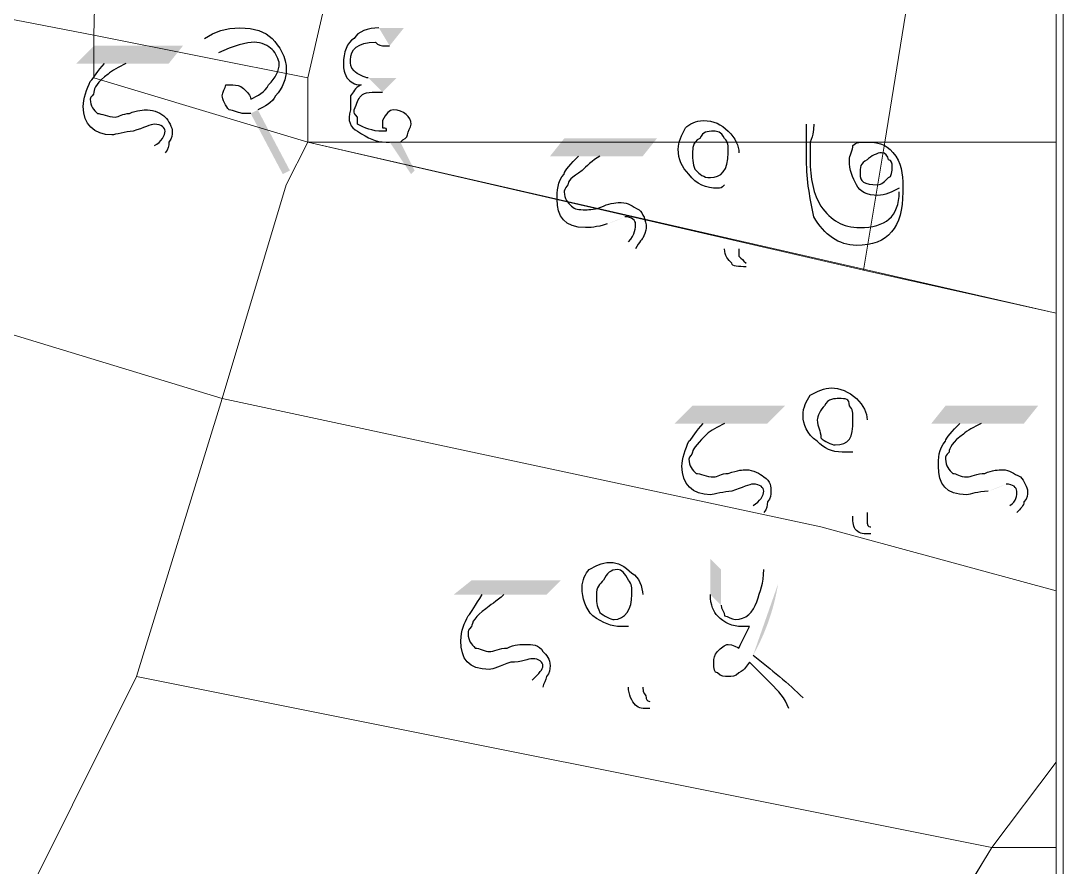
# Model space of a CAD drawing. Header units: metres. Extents: x 345912 to 349030, y 3061206 to 3061792.
# Drawn here: x 346124.76 to 346139.62, y 3061341.02 to 3061353.09 of the extents above; entities that cross this region are included whole.
import ezdxf

# ---------------------------------------------------------------- set-up
doc = ezdxf.new("R2010")
doc.units = ezdxf.units.M
doc.header["$MEASUREMENT"] = 0
doc.layers.add('PDF5_Geometry', color=7, linetype='Continuous')
doc.layers.add('PDF5_Solid Fills', color=7, linetype='Continuous')

msp = doc.modelspace()

# ---------------------------------------------------------------- hatches: boundary and pattern name
at = {"layer": 'PDF5_Solid Fills', "transparency": 33554559}
h = msp.add_hatch(color=256, dxfattribs=at)
h.paths.add_polyline_path([(346125.95653, 3061352.47764), (346125.55013, 3061352.47764), (346125.80413, 3061352.73164), (346127.07413, 3061352.73164), (346126.87093, 3061352.47764), (346126.26133, 3061352.47764)], flags=0)
h.paths.add_polyline_path([(346126.82013, 3061351.20764), (346126.66773, 3061351.30924)], flags=0)
h.paths.add_polyline_path([(346127.58213, 3061352.63004), (346127.37893, 3061352.83324)], flags=0)
h.paths.add_polyline_path([(346128.14093, 3061351.81724), (346128.59813, 3061350.95364), (346128.49653, 3061350.90284), (346128.03933, 3061351.76644)], flags=0)
h.paths.add_polyline_path([(346130.02053, 3061352.73164), (346130.22373, 3061352.98564), (346129.86813, 3061352.98564)], flags=0)
h.paths.add_polyline_path([(346130.02053, 3061351.36004), (346130.32533, 3061350.90284), (346130.37613, 3061350.95364), (346130.17293, 3061351.36004)], flags=0)
h.paths.add_polyline_path([(346129.91893, 3061352.07124), (346130.12213, 3061352.27444), (346129.71573, 3061352.27444)], flags=0)
h = msp.add_hatch(color=256, dxfattribs=at)
h.paths.add_polyline_path([(346132.71294, 3061351.15683), (346132.30654, 3061351.15683), (346132.50974, 3061351.41083), (346133.83054, 3061351.41083), (346133.62734, 3061351.15683), (346133.01774, 3061351.15683)], flags=0)
h.paths.add_polyline_path([(346133.52574, 3061349.83603), (346133.42414, 3061349.93763)], flags=0)
h.paths.add_polyline_path([(346133.11934, 3061350.19163, 0.0320526), (346133.37334, 3061350.29323)], flags=0)
h.paths.add_polyline_path([(346134.99894, 3061351.20763), (346134.99894, 3061349.83603)], flags=0)
h.paths.add_polyline_path([(346135.10054, 3061349.63283), (346135.10054, 3061349.58203)], flags=0)
h.paths.add_polyline_path([(346135.96414, 3061351.61403), (346136.06574, 3061351.61403)], flags=0)
h.paths.add_polyline_path([(346137.28494, 3061350.64883), (346137.28494, 3061350.69963)], flags=0)
h = msp.add_hatch(color=256, dxfattribs=at)
h.paths.add_polyline_path([(346134.49094, 3061347.34683), (346134.08454, 3061347.34683), (346134.33854, 3061347.60083), (346135.65934, 3061347.60083), (346135.40534, 3061347.34683), (346134.79574, 3061347.34683)], flags=0)
h.paths.add_polyline_path([(346135.35454, 3061346.07683), (346135.20214, 3061346.17843)], flags=0)
h.paths.add_polyline_path([(346136.82774, 3061347.39763), (346136.82774, 3061346.07683)], flags=0)
h.paths.add_polyline_path([(346136.87854, 3061345.87363), (346136.87854, 3061345.77203)], flags=0)
h.paths.add_polyline_path([(346138.14854, 3061347.34683), (346137.74214, 3061347.34683), (346137.94534, 3061347.60083), (346139.26614, 3061347.60083), (346139.06294, 3061347.34683), (346138.45334, 3061347.34683)], flags=0)
h.paths.add_polyline_path([(346138.96134, 3061346.07683), (346138.85974, 3061346.17843)], flags=0)
h.paths.add_polyline_path([(346138.55494, 3061346.38163, 0.0320526), (346138.80894, 3061346.48323)], flags=0)
h = msp.add_hatch(color=256, dxfattribs=at)
h.paths.add_polyline_path([(346131.34134, 3061344.90844), (346130.93494, 3061344.90844), (346131.18894, 3061345.11164), (346132.45894, 3061345.11164), (346132.25574, 3061344.90844), (346131.64614, 3061344.90844)], flags=0)
h.paths.add_polyline_path([(346132.20494, 3061343.58764), (346132.05254, 3061343.68924)], flags=0)
h.paths.add_polyline_path([(346133.62734, 3061344.90844), (346133.62734, 3061343.58764)], flags=0)
h.paths.add_polyline_path([(346133.72894, 3061343.38444), (346133.72894, 3061343.28284)], flags=0)
h.paths.add_polyline_path([(346135.35454, 3061345.26404), (346135.55774, 3061345.06084)], flags=0)
h.paths.add_polyline_path([(346135.20214, 3061344.04484, 0.08894398), (346135.55774, 3061345.06084)], flags=0)
h.paths.add_polyline_path([(346135.91334, 3061343.43524), (346135.71014, 3061343.28284)], flags=0)
h.paths.add_polyline_path([(346134.59254, 3061344.90844), (346134.59254, 3061345.41644), (346134.74494, 3061345.26404), (346134.74494, 3061344.75604)], flags=0)

# ---------------------------------------------------------------- linework, layer by layer
at = {"layer": 'PDF5_Geometry', "lineweight": 13}
msp.add_lwpolyline([(345911.78374, 3061494.92084), (346139.62175, 3061494.92084), (346139.62175, 3061271.09604), (345911.78374, 3061271.09604)], close=True, dxfattribs=at)
at = {"layer": 'PDF5_Geometry', "lineweight": 9}
for points in [[(346125.80414, 3061352.88403), (346116.35534, 3061354.71284), (346118.48895, 3061360.50403), (346120.31773, 3061361.41844), (346121.23213, 3061365.38085), (346125.80414, 3061365.68564), (346126.10895, 3061365.38085)], [(346125.80414, 3061352.88403), (346116.35534, 3061354.71284), (346118.48895, 3061360.50403), (346120.31773, 3061361.41844), (346121.23213, 3061365.38085), (346125.80414, 3061365.68564), (346126.10895, 3061365.38085)], [(346127.32814, 3061365.38085), (346127.63294, 3061365.38085), (346127.93773, 3061365.38085), (346128.24254, 3061365.07604), (346128.54734, 3061365.07604), (346130.68094, 3061360.19925), (346128.85213, 3061352.27444), (346125.80414, 3061352.88403), (346126.10895, 3061365.38085)], [(346127.32814, 3061365.38085), (346127.63294, 3061365.38085), (346127.93773, 3061365.38085), (346128.24254, 3061365.07604), (346128.54734, 3061365.07604), (346130.68094, 3061360.19925), (346128.85213, 3061352.27444), (346125.80414, 3061352.88403), (346126.10895, 3061365.38085)], [(346139.52014, 3061351.36004), (346137.08175, 3061351.36004), (346138.60574, 3061360.80884), (346138.91053, 3061360.80884), (346139.52014, 3061361.11365)], [(346139.52014, 3061351.36004), (346137.08175, 3061351.36004), (346138.60574, 3061360.80884), (346138.91053, 3061360.80884), (346139.52014, 3061361.11365)], [(346137.08175, 3061351.36004), (346128.85213, 3061351.36004), (346128.85213, 3061352.27444), (346130.68094, 3061360.19925), (346138.30094, 3061360.80884), (346138.60574, 3061360.80884)], [(346137.08175, 3061351.36004), (346128.85213, 3061351.36004), (346128.85213, 3061352.27444), (346130.68094, 3061360.19925), (346138.30094, 3061360.80884), (346138.60574, 3061360.80884)], [(346128.85213, 3061351.36004), (346128.54734, 3061350.75044), (346127.63294, 3061347.70243), (346120.62254, 3061349.83604), (346115.13613, 3061349.22645), (346116.05053, 3061354.10324), (346116.35534, 3061354.71284), (346125.80414, 3061352.88403), (346125.80414, 3061352.27444)], [(346128.85213, 3061351.36004), (346128.54734, 3061350.75044), (346127.63294, 3061347.70243), (346120.62254, 3061349.83604), (346115.13613, 3061349.22645), (346116.05053, 3061354.10324), (346116.35534, 3061354.71284), (346125.80414, 3061352.88403), (346125.80414, 3061352.27444)], [(346128.85213, 3061352.27444), (346128.85213, 3061351.36004), (346125.80414, 3061352.27444), (346125.80414, 3061352.88403)], [(346128.85213, 3061352.27444), (346128.85213, 3061351.36004), (346125.80414, 3061352.27444), (346125.80414, 3061352.88403)], [(346127.63294, 3061347.70243), (346128.54734, 3061350.75044), (346128.85213, 3061351.36004), (346139.52014, 3061348.92164), (346139.52014, 3061341.30164), (346138.60574, 3061341.30164), (346139.52014, 3061342.52085), (346139.52014, 3061344.95925), (346136.16734, 3061345.87365)], [(346127.63294, 3061347.70243), (346128.54734, 3061350.75044), (346128.85213, 3061351.36004), (346139.52014, 3061348.92164), (346139.52014, 3061341.30164), (346138.60574, 3061341.30164), (346139.52014, 3061342.52085), (346139.52014, 3061344.95925), (346136.16734, 3061345.87365)], [(346128.85213, 3061351.36004), (346137.08175, 3061351.36004), (346136.77694, 3061349.53123)], [(346128.85213, 3061351.36004), (346137.08175, 3061351.36004), (346136.77694, 3061349.53123)], [(346137.08175, 3061351.36004), (346139.52014, 3061351.36004), (346139.52014, 3061348.92164), (346136.77694, 3061349.53123)], [(346137.08175, 3061351.36004), (346139.52014, 3061351.36004), (346139.52014, 3061348.92164), (346136.77694, 3061349.53123)], [(346127.63294, 3061347.70243), (346126.41373, 3061343.74004), (346124.58493, 3061340.08243), (346123.67053, 3061337.64403), (346114.52653, 3061339.47284), (346114.52653, 3061346.48324), (346115.13613, 3061349.22645), (346120.62254, 3061349.83604)], [(346127.63294, 3061347.70243), (346126.41373, 3061343.74004), (346124.58493, 3061340.08243), (346123.67053, 3061337.64403), (346114.52653, 3061339.47284), (346114.52653, 3061346.48324), (346115.13613, 3061349.22645), (346120.62254, 3061349.83604)], [(346138.60574, 3061341.30164), (346126.41373, 3061343.74004), (346127.63294, 3061347.70243), (346136.16734, 3061345.87365), (346139.52014, 3061344.95925), (346139.52014, 3061342.52085)], [(346138.60574, 3061341.30164), (346126.41373, 3061343.74004), (346127.63294, 3061347.70243), (346136.16734, 3061345.87365), (346139.52014, 3061344.95925), (346139.52014, 3061342.52085)], [(346123.67053, 3061337.64403), (346124.58493, 3061340.08243), (346126.41373, 3061343.74004), (346138.60574, 3061341.30164), (346135.25294, 3061335.81523)], [(346123.67053, 3061337.64403), (346124.58493, 3061340.08243), (346126.41373, 3061343.74004), (346138.60574, 3061341.30164), (346135.25294, 3061335.81523)], [(346139.52014, 3061335.20564), (346133.11933, 3061324.23284), (346130.68094, 3061320.57523), (346129.76653, 3061317.83205), (346125.80414, 3061318.44164), (346127.02333, 3061322.09925), (346138.60574, 3061341.30164), (346139.52014, 3061341.30164)], [(346139.52014, 3061335.20564), (346133.11933, 3061324.23284), (346130.68094, 3061320.57523), (346129.76653, 3061317.83205), (346125.80414, 3061318.44164), (346127.02333, 3061322.09925), (346138.60574, 3061341.30164), (346139.52014, 3061341.30164)]]:
    msp.add_lwpolyline(points, close=True, dxfattribs=at)
at = {"layer": 'PDF5_Geometry', "lineweight": 25}
for points in [[(346127.37893, 3061352.83324), (346127.53133, 3061352.93484), (346127.68373, 3061352.98564), (346127.88693, 3061352.98564)], [(346127.88693, 3061352.98564), (346128.09013, 3061352.98564), (346128.24253, 3061352.93484), (346128.34413, 3061352.83324)], [(346129.86813, 3061352.98564), (346129.71573, 3061352.98564), (346129.56333, 3061352.93484), (346129.51253, 3061352.83324)], [(346128.34413, 3061352.83324), (346128.44573, 3061352.73164), (346128.54733, 3061352.57924), (346128.54733, 3061352.37604)], [(346129.51253, 3061352.83324), (346129.41093, 3061352.78244), (346129.36013, 3061352.63004), (346129.36013, 3061352.47764)], [(346128.09013, 3061352.78244), (346127.98853, 3061352.78244), (346127.78533, 3061352.73164), (346127.58213, 3061352.63004)], [(346128.34413, 3061352.68084), (346128.29333, 3061352.73164), (346128.19173, 3061352.78244), (346128.09013, 3061352.78244)], [(346128.44573, 3061352.47764), (346128.44573, 3061352.52844), (346128.39493, 3061352.63004), (346128.34413, 3061352.68084)], [(346129.46173, 3061352.52844), (346129.46173, 3061352.68084), (346129.56333, 3061352.78244), (346129.81733, 3061352.78244)], [(346129.81733, 3061352.78244), (346129.81733, 3061352.78244), (346129.86813, 3061352.73164), (346129.91893, 3061352.73164)], [(346129.91893, 3061352.73164), (346129.96973, 3061352.73164), (346129.96973, 3061352.73164), (346130.02053, 3061352.73164)], [(346129.51253, 3061352.37604), (346129.46173, 3061352.42684), (346129.46173, 3061352.47764), (346129.46173, 3061352.52844)], [(346125.75333, 3061352.22364), (346125.80413, 3061352.27444), (346125.85493, 3061352.37604), (346125.95653, 3061352.47764)], [(346126.26133, 3061352.47764), (346126.15973, 3061352.42684), (346126.05813, 3061352.37604), (346126.00733, 3061352.32524)], [(346128.29333, 3061352.17284), (346128.39493, 3061352.27444), (346128.44573, 3061352.37604), (346128.44573, 3061352.47764)], [(346128.54733, 3061352.37604), (346128.54733, 3061352.27444), (346128.49653, 3061352.12204), (346128.39493, 3061352.02044)], [(346129.36013, 3061352.47764), (346129.36013, 3061352.42684), (346129.36013, 3061352.37604), (346129.41093, 3061352.27444)], [(346129.71573, 3061352.27444), (346129.66493, 3061352.27444), (346129.56333, 3061352.32524), (346129.51253, 3061352.37604)], [(346125.65173, 3061351.86804), (346125.65173, 3061351.96964), (346125.70253, 3061352.12204), (346125.75333, 3061352.22364)], [(346126.00733, 3061352.32524), (346125.85493, 3061352.22364), (346125.80413, 3061352.12204), (346125.80413, 3061352.07124)], [(346129.41093, 3061352.27444), (346129.46173, 3061352.22364), (346129.51253, 3061352.17284), (346129.61413, 3061352.17284)], [(346125.80413, 3061352.07124), (346125.80413, 3061352.02044), (346125.75333, 3061352.02044), (346125.75333, 3061351.96964)], [(346127.63293, 3061352.02044), (346127.63293, 3061352.07124), (346127.68373, 3061352.12204), (346127.68373, 3061352.17284)], [(346127.68373, 3061352.17284), (346127.73453, 3061352.17284), (346127.73453, 3061352.17284), (346127.78533, 3061352.17284)], [(346127.78533, 3061352.17284), (346127.83613, 3061352.17284), (346127.88693, 3061352.17284), (346127.93773, 3061352.12204)], [(346127.93773, 3061352.12204), (346127.98853, 3061352.07124), (346128.03933, 3061352.02044), (346128.03933, 3061351.96964)], [(346128.03933, 3061351.96964), (346128.14093, 3061352.02044), (346128.24253, 3061352.07124), (346128.29333, 3061352.17284)], [(346129.61413, 3061352.17284), (346129.51253, 3061352.12204), (346129.51253, 3061352.07124), (346129.46173, 3061352.02044)], [(346129.61413, 3061352.02044), (346129.66493, 3061352.07124), (346129.76653, 3061352.07124), (346129.91893, 3061352.07124)], [(346125.75333, 3061351.96964), (346125.75333, 3061351.86804), (346125.80413, 3061351.81724), (346125.85493, 3061351.76644)], [(346127.73453, 3061351.81724), (346127.68373, 3061351.86804), (346127.63293, 3061351.96964), (346127.63293, 3061352.02044)], [(346128.39493, 3061352.02044), (346128.34413, 3061351.91884), (346128.24253, 3061351.86804), (346128.14093, 3061351.81724)], [(346129.46173, 3061352.02044), (346129.46173, 3061351.96964), (346129.46173, 3061351.86804), (346129.46173, 3061351.81724)], [(346129.51253, 3061351.81724), (346129.56333, 3061351.91884), (346129.56333, 3061351.96964), (346129.61413, 3061352.02044)], [(346126.05813, 3061351.46164), (346125.80413, 3061351.46164), (346125.65173, 3061351.61404), (346125.65173, 3061351.86804)], [(346125.85493, 3061351.76644), (346125.90573, 3061351.76644), (346126.00733, 3061351.71564), (346126.10893, 3061351.71564)], [(346126.10893, 3061351.71564), (346126.15973, 3061351.71564), (346126.21053, 3061351.76644), (346126.31213, 3061351.76644)], [(346126.31213, 3061351.76644), (346126.41373, 3061351.81724), (346126.51533, 3061351.81724), (346126.56613, 3061351.81724)], [(346126.56613, 3061351.81724), (346126.66773, 3061351.81724), (346126.76933, 3061351.76644), (346126.82013, 3061351.71564)], [(346127.93773, 3061351.76644), (346127.88693, 3061351.76644), (346127.78533, 3061351.81724), (346127.73453, 3061351.81724)], [(346128.03933, 3061351.76644), (346127.98853, 3061351.76644), (346127.98853, 3061351.76644), (346127.93773, 3061351.76644)], [(346129.46173, 3061351.81724), (346129.41093, 3061351.66484), (346129.46173, 3061351.56324), (346129.56333, 3061351.51244)], [(346129.56333, 3061351.71564), (346129.51253, 3061351.76644), (346129.51253, 3061351.76644), (346129.51253, 3061351.81724)], [(346130.07133, 3061351.81724), (346130.02053, 3061351.81724), (346129.96973, 3061351.76644), (346129.91893, 3061351.66484)], [(346130.32533, 3061351.61404), (346130.32533, 3061351.71564), (346130.22373, 3061351.81724), (346130.07133, 3061351.81724)], [(346126.66773, 3061351.61404), (346126.61693, 3061351.61404), (346126.51533, 3061351.56324), (346126.36293, 3061351.51244)], [(346126.82013, 3061351.51244), (346126.82013, 3061351.56324), (346126.76933, 3061351.61404), (346126.66773, 3061351.61404)], [(346126.82013, 3061351.71564), (346126.87093, 3061351.66484), (346126.92173, 3061351.56324), (346126.92173, 3061351.51244)], [(346129.56333, 3061351.61404), (346129.56333, 3061351.61404), (346129.56333, 3061351.66484), (346129.56333, 3061351.71564)], [(346129.91893, 3061351.51244), (346129.76653, 3061351.51244), (346129.66493, 3061351.56324), (346129.56333, 3061351.61404)], [(346129.91893, 3061351.66484), (346129.91893, 3061351.61404), (346129.91893, 3061351.61404), (346129.91893, 3061351.61404)], [(346129.91893, 3061351.61404), (346129.91893, 3061351.61404), (346129.91893, 3061351.56324), (346129.91893, 3061351.56324)], [(346130.27453, 3061351.46164), (346130.27453, 3061351.51244), (346130.32533, 3061351.56324), (346130.32533, 3061351.61404)], [(346134.23694, 3061351.56323), (346134.28774, 3061351.61403), (346134.38934, 3061351.66483), (346134.49094, 3061351.66483)], [(346134.49094, 3061351.66483), (346134.64334, 3061351.66483), (346134.74494, 3061351.61403), (346134.84654, 3061351.51243)], [(346135.96414, 3061351.10603), (346135.96414, 3061351.25843), (346135.96414, 3061351.41083), (346135.96414, 3061351.61403)], [(346136.06574, 3061351.61403), (346136.06574, 3061351.56323), (346136.06574, 3061351.46163), (346136.01494, 3061351.36003)], [(346126.36293, 3061351.51244), (346126.26133, 3061351.51244), (346126.10893, 3061351.46164), (346126.05813, 3061351.46164)], [(346126.66773, 3061351.30924), (346126.76933, 3061351.36004), (346126.82013, 3061351.46164), (346126.82013, 3061351.51244)], [(346126.92173, 3061351.51244), (346126.92173, 3061351.46164), (346126.92173, 3061351.41084), (346126.87093, 3061351.36004)], [(346129.56333, 3061351.51244), (346129.71573, 3061351.41084), (346129.81733, 3061351.36004), (346129.96973, 3061351.36004)], [(346129.91893, 3061351.56324), (346129.96973, 3061351.56324), (346129.96973, 3061351.56324), (346129.96973, 3061351.51244)], [(346129.96973, 3061351.51244), (346129.91893, 3061351.51244), (346129.91893, 3061351.51244), (346129.91893, 3061351.51244)], [(346134.13534, 3061351.25843), (346134.13534, 3061351.36003), (346134.18614, 3061351.46163), (346134.23694, 3061351.56323)], [(346134.64334, 3061351.51243), (346134.54174, 3061351.51243), (346134.49094, 3061351.51243), (346134.44014, 3061351.41083)], [(346134.79574, 3061351.41083), (346134.74494, 3061351.51243), (346134.69414, 3061351.51243), (346134.64334, 3061351.51243)], [(346134.84654, 3061351.51243), (346134.94814, 3061351.41083), (346134.99894, 3061351.30923), (346134.99894, 3061351.20763)], [(346126.87093, 3061351.36004), (346126.87093, 3061351.30924), (346126.87093, 3061351.25844), (346126.82013, 3061351.20764)], [(346129.96973, 3061351.36004), (346130.02053, 3061351.36004), (346130.02053, 3061351.36004), (346130.02053, 3061351.36004)], [(346130.17293, 3061351.36004), (346130.22373, 3061351.41084), (346130.27453, 3061351.41084), (346130.27453, 3061351.46164)], [(346134.44014, 3061351.41083), (346134.33854, 3061351.36003), (346134.33854, 3061351.25843), (346134.33854, 3061351.20763)], [(346134.84654, 3061351.20763), (346134.84654, 3061351.30923), (346134.84654, 3061351.36003), (346134.79574, 3061351.41083)], [(346136.01494, 3061351.36003), (346136.01494, 3061351.25843), (346136.01494, 3061351.15683), (346136.01494, 3061351.10603)], [(346136.62454, 3061351.30923), (346136.67534, 3061351.36003), (346136.72614, 3061351.36003), (346136.82774, 3061351.36003)], [(346136.82774, 3061351.36003), (346137.03094, 3061351.36003), (346137.13254, 3061351.30923), (346137.23414, 3061351.15683)], [(346134.28774, 3061350.90283), (346134.18614, 3061351.00443), (346134.13534, 3061351.10603), (346134.13534, 3061351.25843)], [(346134.33854, 3061351.20763), (346134.33854, 3061351.10603), (346134.33854, 3061351.00443), (346134.38934, 3061350.95363)], [(346134.59254, 3061350.85203), (346134.74494, 3061350.85203), (346134.84654, 3061350.95363), (346134.84654, 3061351.20763)], [(346136.57374, 3061351.10603), (346136.57374, 3061351.15683), (346136.62454, 3061351.25843), (346136.62454, 3061351.30923)], [(346137.03094, 3061351.20763), (346136.98014, 3061351.20763), (346136.87854, 3061351.15683), (346136.82774, 3061351.10603)], [(346137.13254, 3061351.10603), (346137.13254, 3061351.15683), (346137.08174, 3061351.20763), (346137.03094, 3061351.20763)], [(346132.50974, 3061350.90283), (346132.50974, 3061350.95363), (346132.61134, 3061351.05523), (346132.71294, 3061351.15683)], [(346133.01774, 3061351.15683), (346132.91614, 3061351.10603), (346132.81454, 3061351.00443), (346132.76374, 3061350.95363)], [(346136.06574, 3061350.29323), (346136.01494, 3061350.54723), (346135.96414, 3061350.80123), (346135.96414, 3061351.10603)], [(346136.01494, 3061351.10603), (346136.01494, 3061350.85203), (346136.06574, 3061350.59803), (346136.16734, 3061350.44563)], [(346136.67534, 3061350.75043), (346136.62454, 3061350.85203), (346136.57374, 3061350.95363), (346136.57374, 3061351.10603)], [(346136.82774, 3061351.10603), (346136.72614, 3061351.05523), (346136.72614, 3061351.00443), (346136.72614, 3061350.90283)], [(346137.18334, 3061351.00443), (346137.18334, 3061351.05523), (346137.18334, 3061351.10603), (346137.13254, 3061351.10603)], [(346137.23414, 3061351.15683), (346137.33574, 3061351.00443), (346137.33574, 3061350.85203), (346137.33574, 3061350.64883)], [(346132.40814, 3061350.54723), (346132.40814, 3061350.64883), (346132.40814, 3061350.80123), (346132.50974, 3061350.90283)], [(346132.76374, 3061350.95363), (346132.61134, 3061350.85203), (346132.56054, 3061350.80123), (346132.56054, 3061350.75043)], [(346134.69414, 3061350.69963), (346134.54174, 3061350.69963), (346134.38934, 3061350.75043), (346134.28774, 3061350.90283)], [(346134.38934, 3061350.95363), (346134.44014, 3061350.90283), (346134.49094, 3061350.85203), (346134.59254, 3061350.85203)], [(346136.72614, 3061350.90283), (346136.72614, 3061350.80123), (346136.77694, 3061350.75043), (346136.98014, 3061350.75043)], [(346137.13254, 3061350.85203), (346137.18334, 3061350.85203), (346137.18334, 3061350.95363), (346137.18334, 3061351.00443)], [(346132.56054, 3061350.75043), (346132.50974, 3061350.69963), (346132.50974, 3061350.64883), (346132.50974, 3061350.64883)], [(346134.79574, 3061350.75043), (346134.74494, 3061350.69963), (346134.74494, 3061350.69963), (346134.69414, 3061350.69963)], [(346136.98014, 3061350.59803), (346136.82774, 3061350.59803), (346136.72614, 3061350.64883), (346136.67534, 3061350.75043)], [(346136.98014, 3061350.75043), (346137.03094, 3061350.75043), (346137.08174, 3061350.80123), (346137.13254, 3061350.85203)], [(346132.50974, 3061350.64883), (346132.50974, 3061350.54723), (346132.56054, 3061350.49643), (346132.61134, 3061350.44563)], [(346137.33574, 3061350.64883), (346137.33574, 3061350.14083), (346137.13254, 3061349.88683), (346136.67534, 3061349.88683)], [(346136.72614, 3061350.14083), (346137.08174, 3061350.14083), (346137.28494, 3061350.29323), (346137.28494, 3061350.64883)], [(346137.28494, 3061350.69963), (346137.18334, 3061350.64883), (346137.08174, 3061350.59803), (346136.98014, 3061350.59803)], [(346132.81454, 3061350.14083), (346132.50974, 3061350.14083), (346132.40814, 3061350.29323), (346132.40814, 3061350.54723)], [(346132.61134, 3061350.44563), (346132.66214, 3061350.39483), (346132.71294, 3061350.39483), (346132.81454, 3061350.39483)], [(346132.81454, 3061350.39483), (346132.86534, 3061350.39483), (346132.96694, 3061350.39483), (346133.06854, 3061350.44563)], [(346133.06854, 3061350.44563), (346133.17014, 3061350.49643), (346133.27174, 3061350.49643), (346133.32254, 3061350.49643)], [(346133.32254, 3061350.49643), (346133.42414, 3061350.49643), (346133.47494, 3061350.44563), (346133.57654, 3061350.39483)], [(346136.16734, 3061350.44563), (346136.31974, 3061350.24243), (346136.47214, 3061350.14083), (346136.72614, 3061350.14083)], [(346133.52574, 3061350.19163), (346133.52574, 3061350.24243), (346133.47494, 3061350.29323), (346133.37334, 3061350.29323)], [(346133.57654, 3061350.39483), (346133.62734, 3061350.34403), (346133.67814, 3061350.24243), (346133.67814, 3061350.14083)], [(346136.67534, 3061349.88683), (346136.42134, 3061349.88683), (346136.21814, 3061350.03923), (346136.06574, 3061350.29323)], [(346133.11934, 3061350.19163), (346132.96694, 3061350.14083), (346132.86534, 3061350.14083), (346132.81454, 3061350.14083)], [(346133.42414, 3061349.93763), (346133.52574, 3061350.03923), (346133.52574, 3061350.14083), (346133.52574, 3061350.19163)], [(346133.67814, 3061350.14083), (346133.67814, 3061350.14083), (346133.67814, 3061350.09003), (346133.62734, 3061349.98843)], [(346133.62734, 3061349.98843), (346133.62734, 3061349.98843), (346133.57654, 3061349.93763), (346133.52574, 3061349.83603)], [(346134.89734, 3061349.63283), (346134.84654, 3061349.68363), (346134.79574, 3061349.73443), (346134.79574, 3061349.83603)], [(346134.99894, 3061349.83603), (346134.99894, 3061349.78523), (346134.99894, 3061349.73443), (346134.99894, 3061349.73443)], [(346134.99894, 3061349.73443), (346135.04974, 3061349.68363), (346135.04974, 3061349.68363), (346135.10054, 3061349.63283)], [(346135.10054, 3061349.58203), (346134.99894, 3061349.58203), (346134.89734, 3061349.58203), (346134.89734, 3061349.63283)], [(346135.91334, 3061347.44843), (346135.91334, 3061347.60083), (346135.96414, 3061347.65163), (346136.01494, 3061347.75323)], [(346136.01494, 3061347.75323), (346136.11654, 3061347.80403), (346136.21814, 3061347.85483), (346136.31974, 3061347.85483)], [(346136.31974, 3061347.85483), (346136.42134, 3061347.85483), (346136.57374, 3061347.80403), (346136.67534, 3061347.70243)], [(346136.21814, 3061347.60083), (346136.16734, 3061347.55003), (346136.11654, 3061347.44843), (346136.11654, 3061347.39763)], [(346136.42134, 3061347.70243), (346136.37054, 3061347.70243), (346136.26894, 3061347.70243), (346136.21814, 3061347.60083)], [(346136.57374, 3061347.60083), (346136.57374, 3061347.70243), (346136.52294, 3061347.70243), (346136.42134, 3061347.70243)], [(346136.62454, 3061347.39763), (346136.62454, 3061347.49923), (346136.62454, 3061347.55003), (346136.57374, 3061347.60083)], [(346136.67534, 3061347.70243), (346136.77694, 3061347.60083), (346136.82774, 3061347.49923), (346136.82774, 3061347.39763)], [(346134.28774, 3061347.09283), (346134.33854, 3061347.14363), (346134.38934, 3061347.24523), (346134.49094, 3061347.34683)], [(346134.79574, 3061347.34683), (346134.69414, 3061347.29603), (346134.59254, 3061347.24523), (346134.54174, 3061347.19443)], [(346136.11654, 3061347.09283), (346135.96414, 3061347.19443), (346135.91334, 3061347.34683), (346135.91334, 3061347.44843)], [(346136.11654, 3061347.39763), (346136.11654, 3061347.29603), (346136.16734, 3061347.24523), (346136.16734, 3061347.14363)], [(346136.37054, 3061347.04203), (346136.57374, 3061347.04203), (346136.62454, 3061347.14363), (346136.62454, 3061347.39763)], [(346137.94534, 3061347.09283), (346137.94534, 3061347.14363), (346138.04694, 3061347.24523), (346138.14854, 3061347.34683)], [(346138.45334, 3061347.34683), (346138.35174, 3061347.29603), (346138.25014, 3061347.24523), (346138.19934, 3061347.19443)], [(346134.54174, 3061347.19443), (346134.44014, 3061347.09283), (346134.33854, 3061346.99123), (346134.33854, 3061346.94043)], [(346138.19934, 3061347.19443), (346138.04694, 3061347.09283), (346137.99614, 3061346.99123), (346137.99614, 3061346.94043)], [(346134.18614, 3061346.73723), (346134.18614, 3061346.83883), (346134.23694, 3061346.99123), (346134.28774, 3061347.09283)], [(346136.47214, 3061346.94043), (346136.31974, 3061346.94043), (346136.21814, 3061346.99123), (346136.11654, 3061347.09283)], [(346136.16734, 3061347.14363), (346136.21814, 3061347.09283), (346136.31974, 3061347.04203), (346136.37054, 3061347.04203)], [(346137.84374, 3061346.73723), (346137.84374, 3061346.83883), (346137.84374, 3061346.99123), (346137.94534, 3061347.09283)], [(346134.33854, 3061346.94043), (346134.33854, 3061346.88963), (346134.28774, 3061346.88963), (346134.28774, 3061346.83883)], [(346136.62454, 3061346.94043), (346136.57374, 3061346.94043), (346136.52294, 3061346.94043), (346136.47214, 3061346.94043)], [(346137.99614, 3061346.94043), (346137.94534, 3061346.88963), (346137.94534, 3061346.88963), (346137.94534, 3061346.83883)], [(346134.59254, 3061346.33083), (346134.33854, 3061346.33083), (346134.18614, 3061346.48323), (346134.18614, 3061346.73723)], [(346134.28774, 3061346.83883), (346134.28774, 3061346.73723), (346134.33854, 3061346.68643), (346134.38934, 3061346.63563)], [(346138.25014, 3061346.33083), (346137.94534, 3061346.33083), (346137.84374, 3061346.48323), (346137.84374, 3061346.73723)], [(346137.94534, 3061346.83883), (346137.94534, 3061346.73723), (346137.99614, 3061346.68643), (346138.04694, 3061346.63563)], [(346134.38934, 3061346.63563), (346134.44014, 3061346.63563), (346134.54174, 3061346.58483), (346134.64334, 3061346.58483)], [(346134.64334, 3061346.58483), (346134.69414, 3061346.58483), (346134.74494, 3061346.63563), (346134.84654, 3061346.63563)], [(346134.84654, 3061346.63563), (346134.99894, 3061346.68643), (346135.04974, 3061346.68643), (346135.10054, 3061346.68643)], [(346135.10054, 3061346.68643), (346135.20214, 3061346.68643), (346135.30374, 3061346.63563), (346135.35454, 3061346.58483)], [(346135.35454, 3061346.58483), (346135.45614, 3061346.53403), (346135.45614, 3061346.43243), (346135.45614, 3061346.38163)], [(346138.04694, 3061346.63563), (346138.09774, 3061346.63563), (346138.14854, 3061346.58483), (346138.25014, 3061346.58483)], [(346138.25014, 3061346.58483), (346138.30094, 3061346.58483), (346138.40254, 3061346.63563), (346138.50414, 3061346.63563)], [(346138.50414, 3061346.63563), (346138.60574, 3061346.68643), (346138.70734, 3061346.68643), (346138.75814, 3061346.68643)], [(346138.75814, 3061346.68643), (346138.85974, 3061346.68643), (346138.91054, 3061346.63563), (346139.01214, 3061346.58483)], [(346139.01214, 3061346.58483), (346139.06294, 3061346.53403), (346139.11374, 3061346.43243), (346139.11374, 3061346.38163)], [(346135.20214, 3061346.48323), (346135.15134, 3061346.48323), (346135.04974, 3061346.43243), (346134.89734, 3061346.38163)], [(346135.35454, 3061346.38163), (346135.35454, 3061346.43243), (346135.30374, 3061346.48323), (346135.20214, 3061346.48323)], [(346138.96134, 3061346.38163), (346138.96134, 3061346.43243), (346138.91054, 3061346.48323), (346138.80894, 3061346.48323)], [(346134.89734, 3061346.38163), (346134.79574, 3061346.38163), (346134.64334, 3061346.33083), (346134.59254, 3061346.33083)], [(346135.20214, 3061346.17843), (346135.30374, 3061346.22923), (346135.35454, 3061346.33083), (346135.35454, 3061346.38163)], [(346135.45614, 3061346.38163), (346135.45614, 3061346.33083), (346135.45614, 3061346.28003), (346135.40534, 3061346.22923)], [(346138.55494, 3061346.38163), (346138.40254, 3061346.38163), (346138.30094, 3061346.33083), (346138.25014, 3061346.33083)], [(346138.85974, 3061346.17843), (346138.96134, 3061346.22923), (346138.96134, 3061346.33083), (346138.96134, 3061346.38163)], [(346139.11374, 3061346.38163), (346139.11374, 3061346.33083), (346139.11374, 3061346.28003), (346139.06294, 3061346.22923)], [(346135.40534, 3061346.22923), (346135.40534, 3061346.17843), (346135.40534, 3061346.12763), (346135.35454, 3061346.07683)], [(346139.06294, 3061346.22923), (346139.06294, 3061346.17843), (346139.01214, 3061346.12763), (346138.96134, 3061346.07683)], [(346136.67534, 3061345.82283), (346136.62454, 3061345.87363), (346136.62454, 3061345.92443), (346136.62454, 3061346.02603)], [(346136.82774, 3061346.07683), (346136.82774, 3061345.97523), (346136.82774, 3061345.92443), (346136.82774, 3061345.92443)], [(346136.87854, 3061345.77203), (346136.77694, 3061345.77203), (346136.72614, 3061345.77203), (346136.67534, 3061345.82283)], [(346136.82774, 3061345.92443), (346136.82774, 3061345.87363), (346136.87854, 3061345.87363), (346136.87854, 3061345.87363)], [(346132.76374, 3061345.01004), (346132.76374, 3061345.11164), (346132.81454, 3061345.21324), (346132.86534, 3061345.26404)], [(346132.86534, 3061345.26404), (346132.96694, 3061345.31484), (346133.01774, 3061345.36564), (346133.17014, 3061345.36564)], [(346133.27174, 3061345.26404), (346133.17014, 3061345.26404), (346133.11934, 3061345.21324), (346133.06854, 3061345.11164)], [(346133.17014, 3061345.36564), (346133.27174, 3061345.36564), (346133.37334, 3061345.31484), (346133.47494, 3061345.21324)], [(346133.42414, 3061345.11164), (346133.37334, 3061345.21324), (346133.32254, 3061345.26404), (346133.27174, 3061345.26404)], [(346135.25294, 3061344.80684), (346135.30374, 3061344.95924), (346135.35454, 3061345.06084), (346135.35454, 3061345.26404)], [(346133.06854, 3061345.11164), (346133.01774, 3061345.06084), (346132.96694, 3061345.01004), (346132.96694, 3061344.90844)], [(346133.47494, 3061344.90844), (346133.47494, 3061345.01004), (346133.47494, 3061345.06084), (346133.42414, 3061345.11164)], [(346133.47494, 3061345.21324), (346133.57654, 3061345.16244), (346133.62734, 3061345.01004), (346133.62734, 3061344.90844)], [(346132.91614, 3061344.60364), (346132.81454, 3061344.70524), (346132.76374, 3061344.85764), (346132.76374, 3061345.01004)], [(346131.13814, 3061344.60364), (346131.18894, 3061344.65444), (346131.23974, 3061344.75604), (346131.34134, 3061344.90844)], [(346131.64614, 3061344.90844), (346131.54454, 3061344.80684), (346131.44294, 3061344.75604), (346131.39214, 3061344.70524)], [(346132.96694, 3061344.90844), (346132.96694, 3061344.80684), (346132.96694, 3061344.75604), (346133.01774, 3061344.65444)], [(346133.22094, 3061344.55284), (346133.37334, 3061344.55284), (346133.47494, 3061344.70524), (346133.47494, 3061344.90844)], [(346134.69414, 3061344.60364), (346134.64334, 3061344.65444), (346134.59254, 3061344.75604), (346134.59254, 3061344.90844)], [(346134.94814, 3061344.55284), (346135.10054, 3061344.55284), (346135.20214, 3061344.65444), (346135.25294, 3061344.80684)], [(346131.39214, 3061344.70524), (346131.23974, 3061344.60364), (346131.18894, 3061344.50204), (346131.18894, 3061344.45124)], [(346133.01774, 3061344.65444), (346133.06854, 3061344.60364), (346133.17014, 3061344.55284), (346133.22094, 3061344.55284)], [(346134.74494, 3061344.75604), (346134.74494, 3061344.70524), (346134.79574, 3061344.65444), (346134.79574, 3061344.60364)], [(346131.03654, 3061344.24804), (346131.03654, 3061344.40044), (346131.08734, 3061344.50204), (346131.13814, 3061344.60364)], [(346133.32254, 3061344.45124), (346133.17014, 3061344.45124), (346133.06854, 3061344.50204), (346132.91614, 3061344.60364)], [(346135.04974, 3061344.45124), (346134.89734, 3061344.45124), (346134.79574, 3061344.50204), (346134.69414, 3061344.60364)], [(346134.79574, 3061344.60364), (346134.84654, 3061344.60364), (346134.89734, 3061344.55284), (346134.94814, 3061344.55284)], [(346131.18894, 3061344.45124), (346131.13814, 3061344.40044), (346131.13814, 3061344.40044), (346131.13814, 3061344.34964)], [(346131.13814, 3061344.34964), (346131.13814, 3061344.24804), (346131.18894, 3061344.19724), (346131.23974, 3061344.14644)], [(346133.42414, 3061344.45124), (346133.42414, 3061344.45124), (346133.37334, 3061344.45124), (346133.32254, 3061344.45124)], [(346134.99894, 3061344.14644), (346135.04974, 3061344.24804), (346135.10054, 3061344.34964), (346135.15134, 3061344.45124)], [(346135.15134, 3061344.45124), (346135.10054, 3061344.45124), (346135.04974, 3061344.45124), (346135.04974, 3061344.45124)], [(346131.44294, 3061343.84164), (346131.13814, 3061343.84164), (346131.03654, 3061343.99404), (346131.03654, 3061344.24804)], [(346131.69694, 3061344.14644), (346131.79854, 3061344.19724), (346131.90014, 3061344.19724), (346131.95094, 3061344.19724)], [(346131.95094, 3061344.19724), (346132.05254, 3061344.19724), (346132.15414, 3061344.19724), (346132.20494, 3061344.09564)], [(346134.69414, 3061344.09564), (346134.74494, 3061344.14644), (346134.79574, 3061344.19724), (346134.84654, 3061344.19724)], [(346134.84654, 3061344.19724), (346134.89734, 3061344.19724), (346134.99894, 3061344.14644), (346134.99894, 3061344.14644)], [(346131.23974, 3061344.14644), (346131.29054, 3061344.14644), (346131.39214, 3061344.09564), (346131.44294, 3061344.09564)], [(346131.44294, 3061344.09564), (346131.49374, 3061344.09564), (346131.59534, 3061344.14644), (346131.69694, 3061344.14644)], [(346132.20494, 3061344.09564), (346132.25574, 3061344.04484), (346132.30654, 3061343.99404), (346132.30654, 3061343.89244)], [(346134.64334, 3061343.94324), (346134.64334, 3061343.99404), (346134.64334, 3061344.04484), (346134.69414, 3061344.09564)], [(346135.20214, 3061344.04484), (346135.45614, 3061343.84164), (346135.71014, 3061343.63844), (346135.91334, 3061343.43524)], [(346131.74774, 3061343.94324), (346131.59534, 3061343.89244), (346131.49374, 3061343.84164), (346131.44294, 3061343.84164)], [(346132.05254, 3061343.99404), (346132.00174, 3061343.99404), (346131.90014, 3061343.94324), (346131.74774, 3061343.94324)], [(346132.20494, 3061343.89244), (346132.20494, 3061343.94324), (346132.15414, 3061343.99404), (346132.05254, 3061343.99404)], [(346132.05254, 3061343.68924), (346132.15414, 3061343.79084), (346132.20494, 3061343.84164), (346132.20494, 3061343.89244)], [(346132.30654, 3061343.89244), (346132.30654, 3061343.84164), (346132.30654, 3061343.79084), (346132.25574, 3061343.74004)], [(346134.69414, 3061343.79084), (346134.64334, 3061343.79084), (346134.64334, 3061343.84164), (346134.64334, 3061343.94324)], [(346135.15134, 3061343.94324), (346135.10054, 3061343.89244), (346135.10054, 3061343.84164), (346134.99894, 3061343.79084)], [(346135.45614, 3061343.63844), (346135.30374, 3061343.79084), (346135.20214, 3061343.89244), (346135.15134, 3061343.94324)], [(346132.25574, 3061343.74004), (346132.25574, 3061343.68924), (346132.20494, 3061343.63844), (346132.20494, 3061343.58764)], [(346134.84654, 3061343.74004), (346134.79574, 3061343.74004), (346134.74494, 3061343.74004), (346134.69414, 3061343.79084)], [(346134.99894, 3061343.79084), (346134.94814, 3061343.74004), (346134.89734, 3061343.74004), (346134.84654, 3061343.74004)], [(346133.52574, 3061343.33364), (346133.47494, 3061343.38444), (346133.42414, 3061343.48604), (346133.42414, 3061343.58764)], [(346133.62734, 3061343.58764), (346133.62734, 3061343.48604), (346133.67814, 3061343.48604), (346133.67814, 3061343.43524)], [(346135.71014, 3061343.28284), (346135.65934, 3061343.43524), (346135.55774, 3061343.53684), (346135.45614, 3061343.63844)], [(346133.72894, 3061343.28284), (346133.62734, 3061343.28284), (346133.57654, 3061343.28284), (346133.52574, 3061343.33364)], [(346133.67814, 3061343.43524), (346133.67814, 3061343.43524), (346133.67814, 3061343.38444), (346133.72894, 3061343.38444)]]:
    msp.add_open_spline(points, degree=3, dxfattribs=at)

doc.saveas('drawing.dxf')
